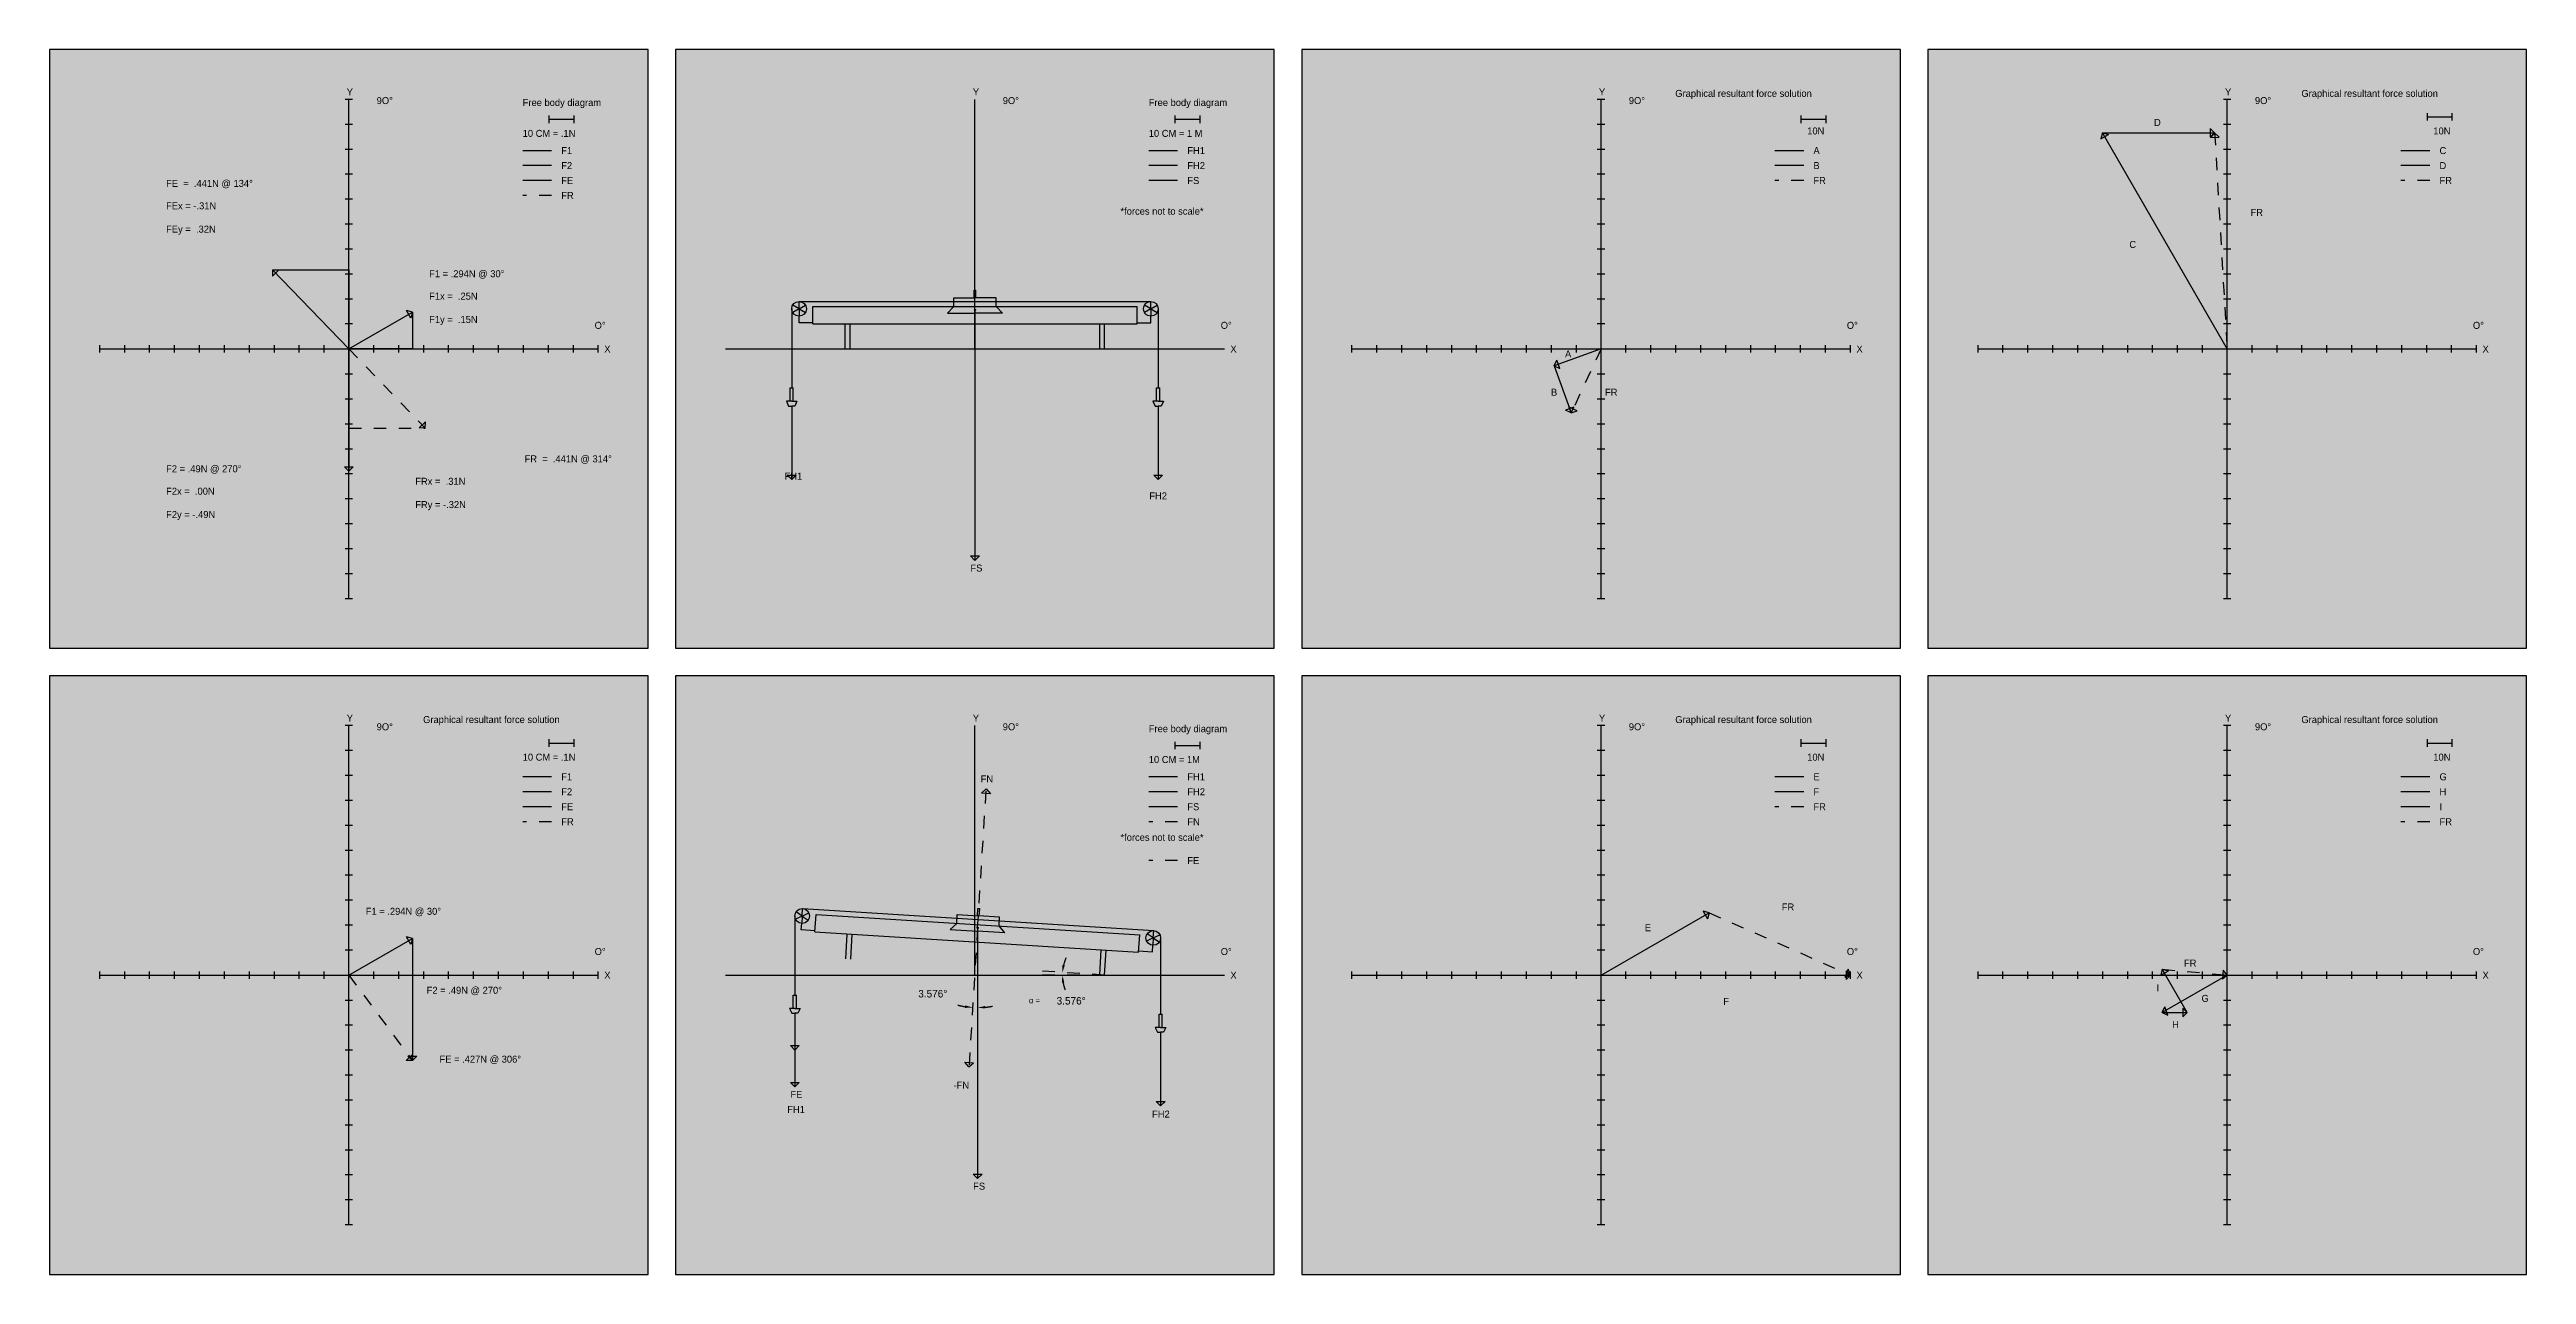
# Model space of a CAD drawing. Header units: centimetres. Extents: x -120 to 1626, y -371 to 120.
# Drawn here: x 633 to 1626, y -371 to 120 of the extents above; entities that cross this region are included whole.
import ezdxf

# ---------------------------------------------------------------- set-up
doc = ezdxf.new("R2010")
doc.units = ezdxf.units.CM
doc.header["$LTSCALE"] = 5
doc.linetypes.add('JIS_02_1.0', pattern=[2, 1, -1])
doc.layers.get('0').update_dxf_attribs({"color": 251})
for name, color, linetype in [('BACKGROUND', 250, 'Continuous'), ('F1', 7, 'Continuous'), ('F2', 7, 'Continuous'), ('FE', 7, 'Continuous'), ('FR', 7, 'JIS_02_1.0'), ('Z- Angle', 7, 'JIS_02_1.0'), ('Z-FE', 7, 'JIS_02_1.0'), ('Z-FH1', 7, 'Continuous'), ('Z-FH2', 7, 'Continuous'), ('Z-FS', 7, 'Continuous')]:
    doc.layers.add(name, color=color, linetype=linetype)
doc.dimstyles.get("Standard").update_dxf_attribs({"dimtxt": 0.18, "dimasz": 0.18, "dimexe": 0.18, "dimexo": 0.0625, "dimgap": 0.09, "dimtad": 0, "dimtih": 1, "dimtoh": 1, "dimdec": 4, "dimzin": 0, "dimdsep": 46, "dimtxsty": 'Standard', "dimcen": 0.09, "dimadec": 0, "dimazin": 0, "dimtfac": 1, "dimtdec": 4, "dimtofl": 0, "dimtmove": 0, "dimatfit": 3, "dimfxl": 1, "dimtolj": 1, "dimtzin": 0, "dimarcsym": 0})

# ---------------------------------------------------------------- blocks, each defined once
blk = doc.blocks.new('*D1')
at = {"layer": 'Z- Angle', "color": 0, "lineweight": -2, "transparency": 16777216}
for start, end in [(156.10503, 166.26452), (190.15948, 200.31897)]:
    blk.add_arc((1056, -251), 16.94, start, end, dxfattribs=at)
at = {"layer": 'Z- Angle', "color": 0, "transparency": 16777216}
for points in [[(1040.04, -247.05), (1039.05, -246.9), (1039.09, -249.94)], [(1038.83, -254.03), (1039.82, -253.94), (1039.06, -251)]]:
    blk.add_solid(points, dxfattribs=at)
at = {"layer": 'Z- Angle', "color": 0, "transparency": 16777216, "insert": (1042.57, -261.32), "char_height": 3, "attachment_point": 5}
blk.add_mtext('\\A1;3.576°', dxfattribs=at)
blk = doc.blocks.new('*D2')
at = {"layer": 'Z- Angle', "color": 0, "lineweight": -2, "transparency": 16777216}
for start, end in [(255.65339, 261.03869), (275.38531, 280.77061)]:
    blk.add_arc((1005.08, -232.11), 31.93, start, end, dxfattribs=at)
at = {"layer": 'Z- Angle', "color": 0, "transparency": 16777216}
for points in [[(1000.16, -263.16), (1000.05, -264.15), (1003.09, -263.98)], [(1008.1, -264.4), (1008.05, -263.4), (1005.08, -264.04)]]:
    blk.add_solid(points, dxfattribs=at)
at = {"layer": 'Z- Angle', "color": 0, "transparency": 16777216, "insert": (987.09, -258.49), "char_height": 3, "attachment_point": 5}
blk.add_mtext('\\A1;3.576°', dxfattribs=at)

msp = doc.modelspace()

# ---------------------------------------------------------------- hatches: boundary and pattern name
at = {"layer": 'BACKGROUND'}
h = msp.add_hatch(color=256, dxfattribs=at)
h.dxf.hatch_style = 1
h.paths.add_polyline_path([(873, 120), (633, 120), (633, -120), (873, -120)])
h = msp.add_hatch(color=256, dxfattribs=at)
h.dxf.hatch_style = 1
h.paths.add_polyline_path([(1124, 120), (884, 120), (884, -120), (1124, -120)])
h = msp.add_hatch(color=256, dxfattribs=at)
h.dxf.hatch_style = 1
h.paths.add_polyline_path([(1375, 120), (1135, 120), (1135, -120), (1375, -120)])
h = msp.add_hatch(color=256, dxfattribs=at)
h.dxf.hatch_style = 1
h.paths.add_polyline_path([(1626, 120), (1386, 120), (1386, -120), (1626, -120)])
h = msp.add_hatch(color=256, dxfattribs=at)
h.dxf.hatch_style = 1
h.paths.add_polyline_path([(873, -131), (633, -131), (633, -371), (873, -371)])
h = msp.add_hatch(color=256, dxfattribs=at)
h.dxf.hatch_style = 1
h.paths.add_polyline_path([(1124, -131), (884, -131), (884, -371), (1124, -371)])
h = msp.add_hatch(color=256, dxfattribs=at)
h.dxf.hatch_style = 1
h.paths.add_polyline_path([(1375, -131), (1135, -131), (1135, -371), (1375, -371)])
h = msp.add_hatch(color=256, dxfattribs=at)
h.dxf.hatch_style = 1
h.paths.add_polyline_path([(1626, -131), (1386, -131), (1386, -371), (1626, -371)])

# ---------------------------------------------------------------- linework, layer by layer
for p, q in [((754.5, 100), (751.5, 100)), ((753, -100), (753, 100)), ((1004, 0), (1004, 100)), ((1256.5, 100), (1253.5, 100)), ((1255, -100), (1255, 100)), ((1507.5, 100), (1504.5, 100)), ((1506, -100), (1506, 100)), ((754.5, 90), (751.5, 90)), ((833.26001, 90.55447), (833.26001, 93.55447)), ((833.26001, 92.05447), (843.26001, 92.05447)), ((843.26001, 90.55447), (843.26001, 93.55447)), ((1084.26001, 90.55447), (1084.26001, 93.55447)), ((1084.26001, 92.05447), (1094.26001, 92.05447)), ((1094.26001, 90.55447), (1094.26001, 93.55447)), ((1256.5, 90), (1253.5, 90)), ((1335.26001, 90.55447), (1335.26001, 93.55447)), ((1335.26001, 92.05447), (1345.26001, 92.05447)), ((1345.26001, 90.55447), (1345.26001, 93.55447)), ((1507.5, 90), (1504.5, 90)), ((1586.26001, 91.51648), (1586.26001, 94.51648)), ((1586.26001, 93.01648), (1596.26001, 93.01648)), ((1596.26001, 91.51648), (1596.26001, 94.51648)), ((754.5, 80), (751.5, 80)), ((1256.5, 80), (1253.5, 80)), ((1507.5, 80), (1504.5, 80)), ((754.5, 70), (751.5, 70)), ((1256.5, 70), (1253.5, 70)), ((1507.5, 70), (1504.5, 70)), ((754.5, 60), (751.5, 60)), ((1256.5, 60), (1253.5, 60)), ((1507.5, 60), (1504.5, 60)), ((754.5, 50), (751.5, 50)), ((1256.5, 50), (1253.5, 50)), ((1507.5, 50), (1504.5, 50)), ((754.5, 40), (751.5, 40)), ((1256.5, 40), (1253.5, 40)), ((1507.5, 40), (1504.5, 40)), ((754.5, 30), (751.5, 30)), ((1256.5, 30), (1253.5, 30)), ((1507.5, 30), (1504.5, 30)), ((754.5, 20), (751.5, 20)), ((995.5, 20.5237), (1004, 20.5237)), ((995.5, 17), (995.5, 20.5237)), ((1003.65, 20.5237), (1003.65, 23.5237)), ((1003.65, 23.5237), (1004.35, 23.5237)), ((1012.5, 20.5237), (1004, 20.5237)), ((1004.35, 20.5237), (1004.35, 23.5237)), ((1012.5, 17), (1012.5, 20.5237)), ((1256.5, 20), (1253.5, 20)), ((1507.5, 20), (1504.5, 20)), ((754.5, 10), (751.5, 10)), ((930.54141, 16.07466), (930.54141, -15.60153)), ((933.49046, 16.07466), (930.93651, 17.54918)), ((933.49046, 16.07466), (930.93651, 14.60013)), ((933.49046, 16.07466), (933.49046, 19.0237)), ((933.49046, 19.0237), (1074.50954, 19.0237)), ((933.49046, 16.07466), (936.0444, 17.54918)), ((933.49046, 16.07466), (936.0444, 14.60013)), ((933.49046, 16.07466), (933.49046, 13.12561)), ((933.49046, 10.5), (933.49046, 13.12561)), ((939, 10.5), (933.49046, 10.5)), ((939, 17), (1069, 17)), ((939, 10), (939, 17)), ((939, 10), (1069, 10)), ((952, 0), (952, 10)), ((954, 0), (954, 10)), ((993.01709, 14.34975), (995.5, 17)), ((993.01709, 14.34975), (1004, 14.34975)), ((1014.98291, 14.34975), (1004, 14.34975)), ((1014.98291, 14.34975), (1012.5, 17)), ((1054, 0), (1054, 10)), ((1056, 0), (1056, 10)), ((1069, 10), (1069, 17)), ((1069, 10.5), (1074.50954, 10.5)), ((1074.50954, 16.07466), (1071.9556, 17.54918)), ((1074.50954, 16.07466), (1071.9556, 14.60013)), ((1074.50954, 16.07466), (1074.50954, 19.0237)), ((1074.50954, 16.07466), (1077.06349, 17.54918)), ((1074.50954, 16.07466), (1077.06349, 14.60013)), ((1074.50954, 16.07466), (1074.50954, 13.12561)), ((1074.50954, 10.5), (1074.50954, 13.12561)), ((1077.45859, 16.07466), (1077.45859, -15.60153)), ((1256.5, 10), (1253.5, 10)), ((1507.5, 10), (1504.5, 10)), ((653, 1.5), (653, -1.5)), ((653, 0), (853, 0)), ((663, 1.5), (663, -1.5)), ((673, 1.5), (673, -1.5)), ((683, 1.5), (683, -1.5)), ((693, 1.5), (693, -1.5)), ((703, 1.5), (703, -1.5)), ((713, 1.5), (713, -1.5)), ((723, 1.5), (723, -1.5)), ((733, 1.5), (733, -1.5)), ((743, 1.5), (743, -1.5)), ((763, -1.5), (763, 1.5)), ((773, -1.5), (773, 1.5)), ((783, -1.5), (783, 1.5)), ((793, -1.5), (793, 1.5)), ((803, -1.5), (803, 1.5)), ((813, -1.5), (813, 1.5)), ((823, -1.5), (823, 1.5)), ((833, -1.5), (833, 1.5)), ((843, -1.5), (843, 1.5)), ((853, -1.5), (853, 1.5)), ((904, 0), (1104, 0)), ((1155, 1.5), (1155, -1.5)), ((1155, 0), (1355, 0)), ((1165, 1.5), (1165, -1.5)), ((1175, 1.5), (1175, -1.5)), ((1185, 1.5), (1185, -1.5)), ((1195, 1.5), (1195, -1.5)), ((1205, 1.5), (1205, -1.5)), ((1215, 1.5), (1215, -1.5)), ((1225, 1.5), (1225, -1.5)), ((1235, 1.5), (1235, -1.5)), ((1245, 1.5), (1245, -1.5)), ((1265, -1.5), (1265, 1.5)), ((1275, -1.5), (1275, 1.5)), ((1285, -1.5), (1285, 1.5)), ((1295, -1.5), (1295, 1.5)), ((1305, -1.5), (1305, 1.5)), ((1315, -1.5), (1315, 1.5)), ((1325, -1.5), (1325, 1.5)), ((1335, -1.5), (1335, 1.5)), ((1345, -1.5), (1345, 1.5)), ((1355, -1.5), (1355, 1.5)), ((1406, 1.5), (1406, -1.5)), ((1406, 0), (1606, 0)), ((1416, 1.5), (1416, -1.5)), ((1426, 1.5), (1426, -1.5)), ((1436, 1.5), (1436, -1.5)), ((1446, 1.5), (1446, -1.5)), ((1456, 1.5), (1456, -1.5)), ((1466, 1.5), (1466, -1.5)), ((1476, 1.5), (1476, -1.5)), ((1486, 1.5), (1486, -1.5)), ((1496, 1.5), (1496, -1.5)), ((1516, -1.5), (1516, 1.5)), ((1526, -1.5), (1526, 1.5)), ((1536, -1.5), (1536, 1.5)), ((1546, -1.5), (1546, 1.5)), ((1556, -1.5), (1556, 1.5)), ((1566, -1.5), (1566, 1.5)), ((1576, -1.5), (1576, 1.5)), ((1586, -1.5), (1586, 1.5)), ((1596, -1.5), (1596, 1.5)), ((1606, -1.5), (1606, 1.5)), ((751.5, -10), (754.5, -10)), ((929.91141, -21.00153), (929.91141, -15.60153)), ((929.91141, -15.60153), (931.17141, -15.60153)), ((931.17141, -21.00153), (931.17141, -15.60153)), ((1076.82859, -21.00153), (1076.82859, -15.60153)), ((1076.82859, -15.60153), (1078.08859, -15.60153)), ((1078.08859, -21.00153), (1078.08859, -15.60153)), ((1253.5, -10), (1256.5, -10)), ((1504.5, -10), (1507.5, -10)), ((751.5, -20), (754.5, -20)), ((930.54141, -21.00153), (928.42592, -21.00153)), ((928.42592, -21.00153), (929.31655, -22.89541)), ((929.31655, -22.89541), (930.54141, -22.89541)), ((930.54141, -21.00153), (932.65691, -21.00153)), ((931.76628, -22.89541), (930.54141, -22.89541)), ((932.65691, -21.00153), (931.76628, -22.89541)), ((1077.45859, -21.00153), (1075.34309, -21.00153)), ((1075.34309, -21.00153), (1076.23372, -22.89541)), ((1076.23372, -22.89541), (1077.45859, -22.89541)), ((1077.45859, -21.00153), (1079.57408, -21.00153)), ((1078.68345, -22.89541), (1077.45859, -22.89541)), ((1079.57408, -21.00153), (1078.68345, -22.89541)), ((1253.5, -20), (1256.5, -20)), ((1504.5, -20), (1507.5, -20)), ((751.5, -30), (754.5, -30)), ((1253.5, -30), (1256.5, -30)), ((1504.5, -30), (1507.5, -30)), ((751.5, -40), (754.5, -40)), ((1253.5, -40), (1256.5, -40)), ((1504.5, -40), (1507.5, -40)), ((751.5, -50), (754.5, -50)), ((1253.5, -50), (1256.5, -50)), ((1504.5, -50), (1507.5, -50)), ((751.5, -60), (754.5, -60)), ((1253.5, -60), (1256.5, -60)), ((1504.5, -60), (1507.5, -60)), ((751.5, -70), (754.5, -70)), ((1253.5, -70), (1256.5, -70)), ((1504.5, -70), (1507.5, -70)), ((751.5, -80), (754.5, -80)), ((1253.5, -80), (1256.5, -80)), ((1504.5, -80), (1507.5, -80)), ((751.5, -90), (754.5, -90)), ((1253.5, -90), (1256.5, -90)), ((1504.5, -90), (1507.5, -90)), ((751.5, -100), (754.5, -100)), ((1253.5, -100), (1256.5, -100)), ((1504.5, -100), (1507.5, -100)), ((754.5, -151), (751.5, -151)), ((753, -351), (753, -151)), ((833.26001, -159.48352), (833.26001, -156.48352)), ((833.26001, -157.98352), (843.26001, -157.98352)), ((843.26001, -159.48352), (843.26001, -156.48352)), ((1004, -251), (1004, -151)), ((1084.26001, -160.44553), (1084.26001, -157.44553)), ((1094.26001, -160.44553), (1094.26001, -157.44553)), ((1256.5, -151), (1253.5, -151)), ((1255, -351), (1255, -151)), ((1335.26001, -159.48352), (1335.26001, -156.48352)), ((1335.26001, -157.98352), (1345.26001, -157.98352)), ((1345.26001, -159.48352), (1345.26001, -156.48352)), ((1507.5, -151), (1504.5, -151)), ((1506, -351), (1506, -151)), ((1586.26001, -159.48352), (1586.26001, -156.48352)), ((1586.26001, -157.98352), (1596.26001, -157.98352)), ((1596.26001, -159.48352), (1596.26001, -156.48352)), ((754.5, -161), (751.5, -161)), ((1084.26001, -158.94553), (1094.26001, -158.94553)), ((1256.5, -161), (1253.5, -161)), ((1507.5, -161), (1504.5, -161)), ((754.5, -171), (751.5, -171)), ((1256.5, -171), (1253.5, -171)), ((1507.5, -171), (1504.5, -171)), ((754.5, -181), (751.5, -181)), ((1256.5, -181), (1253.5, -181)), ((1507.5, -181), (1504.5, -181)), ((754.5, -191), (751.5, -191)), ((1256.5, -191), (1253.5, -191)), ((1507.5, -191), (1504.5, -191)), ((754.5, -201), (751.5, -201)), ((1256.5, -201), (1253.5, -201)), ((1507.5, -201), (1504.5, -201)), ((754.5, -211), (751.5, -211)), ((1256.5, -211), (1253.5, -211)), ((1507.5, -211), (1504.5, -211)), ((754.5, -221), (751.5, -221)), ((931.78256, -227.31542), (931.78256, -258.9916)), ((934.7316, -227.31542), (932.09066, -228.62778)), ((934.7316, -227.31542), (932.2746, -225.68447)), ((934.7316, -227.31542), (934.54767, -230.25872)), ((934.7316, -227.31542), (934.91554, -224.37212)), ((934.7316, -227.31542), (937.37255, -226.00307)), ((934.7316, -227.31542), (937.18861, -228.94637)), ((934.91554, -224.37212), (1075.66006, -233.16783)), ((939.85153, -233.72189), (940.28814, -226.73552)), ((940.28814, -226.73552), (1070.03502, -234.84394)), ((996.67813, -230.25957), (996.89791, -226.74273)), ((996.89791, -226.74273), (1005.38136, -227.27289)), ((1005.03204, -227.25106), (1005.21916, -224.2569)), ((1005.21916, -224.2569), (1005.9178, -224.30056)), ((1013.86481, -227.80306), (1005.38136, -227.27289)), ((1005.73068, -227.29472), (1005.9178, -224.30056)), ((1013.64503, -231.3199), (1013.86481, -227.80306)), ((1256.5, -221), (1253.5, -221)), ((1507.5, -221), (1504.5, -221)), ((754.5, -231), (751.5, -231)), ((934.3839, -232.87922), (934.54767, -230.25872)), ((939.88272, -233.22287), (934.3839, -232.87922)), ((939.85153, -233.72189), (1069.59841, -241.83031)), ((952.20249, -244.51326), (952.82622, -234.53273)), ((954.1986, -244.63801), (954.82232, -234.65748)), ((994.03475, -232.74979), (996.67813, -230.25957)), ((994.03475, -232.74979), (1004.99628, -233.43482)), ((1015.9578, -234.11985), (1004.99628, -233.43482)), ((1015.9578, -234.11985), (1013.64503, -231.3199)), ((1069.59841, -241.83031), (1070.03502, -234.84394)), ((1075.47612, -236.11113), (1072.83518, -237.42348)), ((1075.47612, -236.11113), (1073.01912, -234.48018)), ((1075.47612, -236.11113), (1075.29218, -239.05443)), ((1075.47612, -236.11113), (1075.66006, -233.16783)), ((1075.47612, -236.11113), (1078.11706, -234.79877)), ((1075.47612, -236.11113), (1077.93313, -237.74208)), ((1078.42516, -236.11113), (1078.42516, -266.60153)), ((1256.5, -231), (1253.5, -231)), ((1507.5, -231), (1504.5, -231)), ((754.5, -241), (751.5, -241)), ((1054.00389, -250.87526), (1054.62762, -240.89473)), ((1056, -251), (1056.62372, -241.01947)), ((1069.6296, -241.33129), (1075.12842, -241.67493)), ((1075.12842, -241.67493), (1075.29218, -239.05443)), ((1256.5, -241), (1253.5, -241)), ((1507.5, -241), (1504.5, -241)), ((653, -249.5), (653, -252.5)), ((653, -251), (853, -251)), ((663, -249.5), (663, -252.5)), ((673, -249.5), (673, -252.5)), ((683, -249.5), (683, -252.5)), ((693, -249.5), (693, -252.5)), ((703, -249.5), (703, -252.5)), ((713, -249.5), (713, -252.5)), ((723, -249.5), (723, -252.5)), ((733, -249.5), (733, -252.5)), ((743, -249.5), (743, -252.5)), ((763, -252.5), (763, -249.5)), ((773, -252.5), (773, -249.5)), ((783, -252.5), (783, -249.5)), ((793, -252.5), (793, -249.5)), ((803, -252.5), (803, -249.5)), ((813, -252.5), (813, -249.5)), ((823, -252.5), (823, -249.5)), ((833, -252.5), (833, -249.5)), ((843, -252.5), (843, -249.5)), ((853, -252.5), (853, -249.5)), ((904, -251), (1104, -251)), ((1155, -249.5), (1155, -252.5)), ((1155, -251), (1355, -251)), ((1165, -249.5), (1165, -252.5)), ((1175, -249.5), (1175, -252.5)), ((1185, -249.5), (1185, -252.5)), ((1195, -249.5), (1195, -252.5)), ((1205, -249.5), (1205, -252.5)), ((1215, -249.5), (1215, -252.5)), ((1225, -249.5), (1225, -252.5)), ((1235, -249.5), (1235, -252.5)), ((1245, -249.5), (1245, -252.5)), ((1265, -252.5), (1265, -249.5)), ((1275, -252.5), (1275, -249.5)), ((1285, -252.5), (1285, -249.5)), ((1295, -252.5), (1295, -249.5)), ((1305, -252.5), (1305, -249.5)), ((1315, -252.5), (1315, -249.5)), ((1325, -252.5), (1325, -249.5)), ((1335, -252.5), (1335, -249.5)), ((1345, -252.5), (1345, -249.5)), ((1355, -252.5), (1355, -249.5)), ((1406, -249.5), (1406, -252.5)), ((1406, -251), (1606, -251)), ((1416, -249.5), (1416, -252.5)), ((1426, -249.5), (1426, -252.5)), ((1436, -249.5), (1436, -252.5)), ((1446, -249.5), (1446, -252.5)), ((1456, -249.5), (1456, -252.5)), ((1466, -249.5), (1466, -252.5)), ((1476, -249.5), (1476, -252.5)), ((1486, -249.5), (1486, -252.5)), ((1496, -249.5), (1496, -252.5)), ((1516, -252.5), (1516, -249.5)), ((1526, -252.5), (1526, -249.5)), ((1536, -252.5), (1536, -249.5)), ((1546, -252.5), (1546, -249.5)), ((1556, -252.5), (1556, -249.5)), ((1566, -252.5), (1566, -249.5)), ((1576, -252.5), (1576, -249.5)), ((1586, -252.5), (1586, -249.5)), ((1596, -252.5), (1596, -249.5)), ((1606, -252.5), (1606, -249.5)), ((751.5, -261), (754.5, -261)), ((931.78256, -264.3916), (929.66707, -264.3916)), ((929.66707, -264.3916), (930.5577, -266.28548)), ((930.5577, -266.28548), (931.78256, -266.28548)), ((931.15256, -264.3916), (931.15256, -258.9916)), ((931.15256, -258.9916), (932.41256, -258.9916)), ((931.78256, -264.3916), (933.89806, -264.3916)), ((933.00743, -266.28548), (931.78256, -266.28548)), ((932.41256, -264.3916), (932.41256, -258.9916)), ((933.89806, -264.3916), (933.00743, -266.28548)), ((1077.79516, -272.00153), (1077.79516, -266.60153)), ((1077.79516, -266.60153), (1079.05516, -266.60153)), ((1079.05516, -272.00153), (1079.05516, -266.60153)), ((1253.5, -261), (1256.5, -261)), ((1504.5, -261), (1507.5, -261)), ((751.5, -271), (754.5, -271)), ((1078.42516, -272.00153), (1076.30967, -272.00153)), ((1076.30967, -272.00153), (1077.2003, -273.89541)), ((1077.2003, -273.89541), (1078.42516, -273.89541)), ((1078.42516, -272.00153), (1080.54066, -272.00153)), ((1079.65003, -273.89541), (1078.42516, -273.89541)), ((1080.54066, -272.00153), (1079.65003, -273.89541)), ((1253.5, -271), (1256.5, -271)), ((1504.5, -271), (1507.5, -271)), ((751.5, -281), (754.5, -281)), ((1253.5, -281), (1256.5, -281)), ((1504.5, -281), (1507.5, -281)), ((751.5, -291), (754.5, -291)), ((1253.5, -291), (1256.5, -291)), ((1504.5, -291), (1507.5, -291)), ((751.5, -301), (754.5, -301)), ((1253.5, -301), (1256.5, -301)), ((1504.5, -301), (1507.5, -301)), ((751.5, -311), (754.5, -311)), ((1253.5, -311), (1256.5, -311)), ((1504.5, -311), (1507.5, -311)), ((751.5, -321), (754.5, -321)), ((1253.5, -321), (1256.5, -321)), ((1504.5, -321), (1507.5, -321)), ((751.5, -331), (754.5, -331)), ((1253.5, -331), (1256.5, -331)), ((1504.5, -331), (1507.5, -331)), ((751.5, -341), (754.5, -341)), ((1253.5, -341), (1256.5, -341)), ((1504.5, -341), (1507.5, -341)), ((751.5, -351), (754.5, -351)), ((1253.5, -351), (1256.5, -351)), ((1504.5, -351), (1507.5, -351))]:
    msp.add_line(p, q)
for centre, radius in [((933.49046, 16.07466), 2.94904), ((1004, 15.67488), 0.25949), ((1074.50954, 16.07466), 2.94904), ((934.7316, -227.31542), 2.94904), ((1005.07893, -232.11228), 0.25949), ((1075.47612, -236.11113), 2.94904)]:
    msp.add_circle(centre, radius)
for points in [[(633, -120), (873, -120), (873, 120), (633, 120)], [(884, -120), (1124, -120), (1124, 120), (884, 120)], [(1135, -120), (1375, -120), (1375, 120), (1135, 120)], [(1386, -120), (1626, -120), (1626, 120), (1386, 120)], [(633, -371), (873, -371), (873, -131), (633, -131)], [(884, -371), (1124, -371), (1124, -131), (884, -131)], [(1135, -371), (1375, -371), (1375, -131), (1135, -131)], [(1386, -371), (1626, -371), (1626, -131), (1386, -131)]]:
    msp.add_lwpolyline(points, close=True, dxfattribs=at)
at = {"layer": 'F1'}
for p, q in [((834.25939, 79.46425), (822.69953, 79.46425)), ((1336.25939, 79.46425), (1324.69953, 79.46425)), ((1456, 86.60254), (1455.35295, 84.18773)), ((1455.35295, 84.18773), (1458.41481, 85.95549)), ((1506, 0), (1456, 86.60254)), ((1456, 86.60254), (1458.41481, 85.95549)), ((1587.25939, 79.46425), (1575.69953, 79.46425)), ((753, 0), (778.46115, 14.7)), ((778.46115, 14.7), (776.04633, 15.34705)), ((777.8141, 12.28519), (776.04633, 15.34705)), ((778.46115, 14.7), (777.8141, 12.28519)), ((778.46115, 14.7), (778.46115, 0)), ((778.46115, 0), (753, 0)), ((1255, 0), (1236.20615, -6.8404)), ((1236.20615, -6.8404), (1237.26269, -4.57463)), ((1236.20615, -6.8404), (1238.47192, -7.89695)), ((1238.47192, -7.89695), (1237.26269, -4.57463)), ((834.25939, -171.53575), (822.69953, -171.53575)), ((1336.25939, -171.53575), (1324.69953, -171.53575)), ((1587.25939, -171.53575), (1575.69953, -171.53575)), ((1255, -251), (1298.30127, -226)), ((1298.30127, -226), (1295.88646, -225.35295)), ((1295.88646, -225.35295), (1297.65422, -228.41481)), ((1298.30127, -226), (1297.65422, -228.41481)), ((753, -251), (778.46115, -236.3)), ((778.46115, -236.3), (776.04633, -235.65295)), ((777.8141, -238.71481), (776.04633, -235.65295)), ((778.46115, -236.3), (777.8141, -238.71481)), ((1506, -251), (1480.01924, -266)), ((1480.01822, -266.00281), (1481.07476, -263.73704)), ((1480.01822, -266.00281), (1482.28398, -267.05935)), ((1482.28398, -267.05935), (1481.07476, -263.73704))]:
    msp.add_line(p, q, dxfattribs=at)
at = {"layer": 'F2'}
for p, q in [((1456, 86.60254), (1501, 86.60254)), ((1501, 86.60254), (1499.23223, 88.37031)), ((1499.23223, 88.37031), (1499.23223, 84.83477)), ((1501, 86.60254), (1499.23223, 84.83477)), ((834.25939, 73.46425), (822.69953, 73.46425)), ((1336.25939, 73.46425), (1324.69953, 73.46425)), ((1587.25939, 73.46425), (1575.69953, 73.46425)), ((753, 0), (753, -49)), ((1236.20615, -6.8404), (1243.04655, -25.63426)), ((1244.1031, -23.36849), (1240.78078, -24.57771)), ((1243.04655, -25.63426), (1240.78078, -24.57771)), ((1243.04655, -25.63426), (1244.1031, -23.36849)), ((753, -49), (751.23223, -47.23223)), ((751.23223, -47.23223), (754.76777, -47.23223)), ((753, -49), (754.76777, -47.23223)), ((834.25939, -177.53575), (822.69953, -177.53575)), ((1336.25939, -177.53575), (1324.69953, -177.53575)), ((1587.25939, -177.53575), (1575.69953, -177.53575)), ((778.46115, -236.3), (778.46115, -285.3)), ((1255, -251), (1355, -251)), ((1355, -251), (1353.23223, -249.23223)), ((1353.23223, -249.23223), (1353.23223, -252.76777)), ((1355, -251), (1353.23223, -252.76777)), ((1480.01822, -266.00281), (1490.01822, -266.00281)), ((1490.01822, -266.00281), (1488.25045, -264.23504)), ((1488.25045, -264.23504), (1488.25045, -267.77058)), ((1490.01822, -266.00281), (1488.25045, -267.77058)), ((778.46115, -285.3), (776.69338, -283.53223)), ((776.69338, -283.53223), (780.22891, -283.53223)), ((778.46115, -285.3), (780.22891, -283.53223))]:
    msp.add_line(p, q, dxfattribs=at)
at = {"layer": 'FE'}
for p, q in [((834.25939, 67.46425), (822.69953, 67.46425)), ((722.36557, 31.72289), (722.32193, 29.22327)), ((724.86519, 31.67925), (722.32193, 29.22327)), ((722.36557, 31.72289), (724.86519, 31.67925)), ((753, 0), (722.36557, 31.72289)), ((722.36557, 31.72289), (753, 31.72289)), ((753, 31.72289), (753, 0)), ((834.25939, -183.53575), (822.69953, -183.53575)), ((1587.25939, -183.53575), (1575.69953, -183.53575)), ((1480.01822, -248.6823), (1479.37117, -251.09712)), ((1479.37117, -251.09712), (1482.43303, -249.32935)), ((1490.01822, -266.00281), (1480.01822, -248.6823)), ((1480.01822, -248.6823), (1482.43303, -249.32935))]:
    msp.add_line(p, q, dxfattribs=at)
at = {"layer": 'FR'}
for p, q in [((1501, 86.60254), (1499.33692, 84.73594)), ((1499.33692, 84.73594), (1502.8666, 84.93946)), ((1501, 86.60254), (1502.8666, 84.93946)), ((1501, 86.60254), (1506, 0)), ((1255, 0), (1243.04655, -25.63426)), ((1243.04655, -25.63426), (1242.1915, -23.28502)), ((1245.39578, -24.7792), (1242.1915, -23.28502)), ((1243.04655, -25.63426), (1245.39578, -24.7792)), ((1298.30127, -226), (1355, -251)), ((1354.09553, -248.66935), (1352.66935, -251.90447)), ((1355, -251), (1352.66935, -251.90447)), ((1355, -251), (1354.09553, -248.66935)), ((1480.01822, -248.6823), (1506, -251)), ((1504.39638, -249.08209), (1504.08209, -252.60362)), ((1506, -251), (1504.08209, -252.60362)), ((1506, -251), (1504.39638, -249.08209))]:
    msp.add_line(p, q, dxfattribs=at)
at = {"layer": 'FR', "linetype": 'JIS_02_1.0'}
for p, q in [((834.25939, 61.46425), (822.69953, 61.46425)), ((1336.25939, 67.46425), (1324.69953, 67.46425)), ((1587.25939, 67.46425), (1575.69953, 67.46425)), ((753, 0), (783.63443, -31.72289)), ((753, 0), (753, -31.72289)), ((781.13481, -31.67925), (783.67807, -29.22327)), ((783.63443, -31.72289), (783.67807, -29.22327)), ((753, -31.72289), (783.63443, -31.72289)), ((783.63443, -31.72289), (781.13481, -31.67925)), ((1336.25939, -183.53575), (1324.69953, -183.53575)), ((834.25939, -189.53575), (822.69953, -189.53575)), ((1085.25939, -189.53575), (1073.69953, -189.53575)), ((1587.25939, -189.53575), (1575.69953, -189.53575)), ((753, -251), (778.46115, -285.3)), ((775.96153, -285.25637), (778.50478, -282.80038)), ((778.46115, -285.3), (775.96153, -285.25637)), ((778.46115, -285.3), (778.50478, -282.80038))]:
    msp.add_line(p, q, dxfattribs=at)
at = {"layer": 'Z- Angle'}
for p, q in [((1005.07893, -232.11228), (1008.56028, -176.40548)), ((1008.56028, -176.40548), (1006.68569, -178.05955)), ((1010.21434, -178.28007), (1006.68569, -178.05955)), ((1008.56028, -176.40548), (1010.21434, -178.28007)), ((1005.07893, -232.11228), (1001.59758, -287.81907)), ((1056, -251), (1029.42927, -249.33949)), ((1056, -251), (1029.42927, -251)), ((1001.59758, -287.81907), (999.94351, -285.94449)), ((999.94351, -285.94449), (1003.47216, -286.16501)), ((1001.59758, -287.81907), (1003.47216, -286.16501))]:
    msp.add_line(p, q, dxfattribs=at)
at = {"layer": 'Z-FE', "linetype": 'JIS_02_1.0'}
msp.add_line((1085.25939, -205.12806), (1073.69953, -205.12806), dxfattribs=at)
at = {"layer": 'Z-FE'}
for p, q in [((931.78256, -266.28548), (931.78256, -281.03548)), ((931.78256, -281.03548), (930.01479, -279.26772)), ((930.01479, -279.26772), (933.55033, -279.26772)), ((931.78256, -281.03548), (933.55033, -279.26772))]:
    msp.add_line(p, q, dxfattribs=at)
at = {"layer": 'Z-FH1'}
for p, q in [((1085.25939, 79.46425), (1073.69953, 79.46425)), ((930.54141, -22.89541), (930.54141, -52.39541)), ((930.54141, -52.39541), (928.77365, -50.62764)), ((928.77365, -50.62764), (932.30918, -50.62764)), ((930.54141, -52.39541), (932.30918, -50.62764)), ((1085.25939, -171.53575), (1073.69953, -171.53575)), ((931.78256, -266.28548), (931.78256, -295.78548)), ((931.78256, -295.78548), (930.01479, -294.01772)), ((930.01479, -294.01772), (933.55033, -294.01772)), ((931.78256, -295.78548), (933.55033, -294.01772))]:
    msp.add_line(p, q, dxfattribs=at)
at = {"layer": 'Z-FH2'}
for p, q in [((1085.25939, 73.46425), (1073.69953, 73.46425)), ((1077.45859, -22.89541), (1077.45859, -52.39541)), ((1077.45859, -52.39541), (1075.69082, -50.62764)), ((1075.69082, -50.62764), (1079.22635, -50.62764)), ((1077.45859, -52.39541), (1079.22635, -50.62764)), ((1085.25939, -177.53575), (1073.69953, -177.53575)), ((1078.42516, -273.89541), (1078.42516, -303.39541)), ((1078.42516, -303.39541), (1076.6574, -301.62764)), ((1076.6574, -301.62764), (1080.19293, -301.62764)), ((1078.42516, -303.39541), (1080.19293, -301.62764))]:
    msp.add_line(p, q, dxfattribs=at)
at = {"layer": 'Z-FS'}
for p, q in [((1085.25939, 67.46425), (1073.69953, 67.46425)), ((1004, 15.67488), (1004, -84.76979)), ((1004, -84.76979), (1002.23223, -83.00203)), ((1002.23223, -83.00203), (1005.76777, -83.00203)), ((1004, -84.76979), (1005.76777, -83.00203)), ((1085.25939, -183.53575), (1073.69953, -183.53575)), ((1005.07893, -232.11228), (1005.07893, -332.55694)), ((1005.07893, -332.55694), (1003.31116, -330.78918)), ((1003.31116, -330.78918), (1006.84669, -330.78918)), ((1005.07893, -332.55694), (1006.84669, -330.78918))]:
    msp.add_line(p, q, dxfattribs=at)

# ---------------------------------------------------------------- texts
for s, height, p in [('Y', 2.80006, (752.15139, 101.59393)), ('9O%%D', 2.800057, (764.14501, 98.13719)), ('Free body diagram', 2.800057, (822.69053, 97.36578)), ('Y', 2.80006, (1003.15139, 101.59393)), ('9O%%D', 2.800057, (1015.14501, 98.13719)), ('Free body diagram', 2.800057, (1073.69053, 97.36578)), ('Y', 2.80006, (1254.15139, 101.59393)), ('9O%%D', 2.800057, (1266.14501, 98.13719)), ('Graphical resultant force solution', 2.800057, (1284.76155, 101.01987)), ('Y', 2.80006, (1505.15139, 101.59393)), ('9O%%D', 2.800057, (1517.14501, 98.13719)), ('Graphical resultant force solution', 2.800057, (1535.76155, 101.01987)), ('10 CM = .1N', 2.800057, (822.69053, 85.00251)), ('10 CM = 1 M', 2.800057, (1073.69053, 85.00251)), ('10N', 2.800057, (1337.65765, 85.96452)), ('10N', 2.800057, (1588.65765, 85.96452)), ('*forces not to scale*', 2.800057, (1062.34645, 53.80265)), ('O%%D', 2.800057, (851.53558, 8.05382)), ('O%%D', 2.800057, (1102.53558, 8.05382)), ('O%%D', 2.800057, (1353.53558, 8.05382)), ('O%%D', 2.800057, (1604.53558, 8.05382)), ('X', 2.80006, (855.40384, -1.45321)), ('X', 2.80006, (1106.40384, -1.45321)), ('X', 2.80006, (1357.40384, -1.45321)), ('X', 2.80006, (1608.40384, -1.45321)), ('Y', 2.80006, (752.15139, -149.40607)), ('Graphical resultant force solution', 2.800057, (782.76155, -149.98013)), ('Y', 2.80006, (1003.15139, -149.40607)), ('Y', 2.80006, (1254.15139, -149.40607)), ('Graphical resultant force solution', 2.800057, (1284.76155, -149.98013)), ('Y', 2.80006, (1505.15139, -149.40607)), ('Graphical resultant force solution', 2.800057, (1535.76155, -149.98013)), ('9O%%D', 2.800057, (764.14501, -152.86281)), ('9O%%D', 2.800057, (1015.14501, -152.86281)), ('Free body diagram', 2.800057, (1073.69053, -153.63422)), ('9O%%D', 2.800057, (1266.14501, -152.86281)), ('9O%%D', 2.800057, (1517.14501, -152.86281)), ('10 CM = .1N', 2.800057, (822.69053, -165.03548)), ('10 CM = 1M', 2.800057, (1073.69053, -165.99749)), ('10N', 2.800057, (1337.65765, -165.03548)), ('10N', 2.800057, (1588.65765, -165.03548)), ('*forces not to scale*', 2.800057, (1062.34645, -197.19735)), ('O%%D', 2.800057, (851.53558, -242.94618)), ('O%%D', 2.800057, (1102.53558, -242.94618)), ('O%%D', 2.800057, (1353.53558, -242.94618)), ('O%%D', 2.800057, (1604.53558, -242.94618)), ('X', 2.80006, (855.40384, -252.45321)), ('X', 2.80006, (1106.40384, -252.45321)), ('X', 2.80006, (1357.40384, -252.45321)), ('X', 2.80006, (1608.40384, -252.45321))]:
    msp.add_text(s, height=height).set_placement(p)
at = {"layer": 'F1', "attachment_point": 1}
for s, width, insert, char_height in [('F1', 47.1481411, (838.14716, 80.88987), 2.800057), ('A', 47.1481411, (1340.14716, 80.88987), 2.80006), ('C', 47.1481411, (1591.14716, 80.88987), 2.80006), ('C', 47.1481411, (1466.81202, 43.26158), 2.80006), ('F1 = .294N @ 30%%D', 43.2792123, (785.18101, 31.53243), 2.800057), ('F1x =  .25N\\P\\PF1y =  .15N', 43.2792123, (785.18101, 22.53243), 2.800057), ('A', 47.1481411, (1240.55799, -0.61417), 2.80006), ('F1', 47.1481411, (838.14716, -170.11013), 2.800057), ('E', 47.1481411, (1340.14716, -170.11013), 2.80006), ('G', 47.1481411, (1591.14716, -170.11013), 2.80006), ('F1 = .294N @ 30%%D', 43.2792123, (759.77053, -224.03986), 2.800057), ('E', 47.1481411, (1272.55971, -230.62459), 2.80006), ('G', 47.1481411, (1495.73614, -258.93601), 2.80006)]:
    msp.add_mtext_dynamic_manual_height_columns(s, width=width, gutter_width=0.53091, heights=[0], dxfattribs=dict(at, insert=insert, char_height=char_height))
at = {"layer": 'F2', "attachment_point": 1}
for s, insert, char_height in [('D', (1476.70066, 92.17855), 2.80006), ('F2', (838.14716, 74.88987), 2.800057), ('B', (1340.14716, 74.88987), 2.80006), ('D', (1591.14716, 74.88987), 2.80006), ('B', (1234.93246, -15.95356), 2.80006), ('F2 = .49N @ 270%%D', (679.74735, -46.64339), 2.800057), ('F2x =  .00N\\P\\PF2y = -.49N', (679.74735, -55.64339), 2.800057), ('F2', (838.14716, -176.11013), 2.800057), ('F', (1340.14716, -176.11013), 2.80006), ('H', (1591.14716, -176.11013), 2.80006), ('F2 = .49N @ 270%%D', (784.19559, -255.69566), 2.800057), ('F', (1304.01024, -260.12588), 2.80006), ('H', (1483.93385, -269.37274), 2.80006)]:
    msp.add_mtext_dynamic_manual_height_columns(s, width=47.1481411, gutter_width=0.53091, heights=[0], dxfattribs=dict(at, insert=insert, char_height=char_height))
at = {"layer": 'FE', "attachment_point": 1}
for s, width, insert, char_height in [('FE  =  .441N @ 134%%D', 48.2006362, (679.74735, 67.75655), 2.800057), ('FE', 47.1481411, (838.14716, 68.88987), 2.800057), ('FEx = -.31N\\P\\PFEy =  .32N', 48.2006362, (679.74735, 58.75655), 2.800057), ('FE', 47.1481411, (838.14716, -182.11013), 2.800057), ('I', 47.1481411, (1591.14716, -182.11013), 2.80006), ('I', 47.1481411, (1477.65576, -254.68408), 2.80006)]:
    msp.add_mtext_dynamic_manual_height_columns(s, width=width, gutter_width=0.53091, heights=[0], dxfattribs=dict(at, insert=insert, char_height=char_height))
at = {"layer": 'FR', "linetype": 'JIS_02_1.0', "char_height": 2.800057, "attachment_point": 1}
for s, width, gutter_width, heights, insert in [('FR', 47.1481411, 0.53091, [0], (838.14716, 62.88987)), ('FR', 47.1481411, 0.53091, [0], (1340.14716, 68.88987)), ('FR', 47.1481411, 0.53091, [0], (1591.14716, 68.88987)), ('FR', 47.1481411, 0.53091, [0], (1515.3827, 56.10497)), ('FR', 47.1481411, 0.53091, [0], (1256.59416, -15.96199)), ('FRx =  .31N\\P\\PFRy = -.32N', 43.2792123, 0.53091, [14.10698], (779.63563, -51.67122)), ('FN', 47.1481411, 0.53091, [0], (1006.29694, -170.9678)), ('FR', 47.1481411, 0.53091, [0], (838.14716, -188.11013)), ('FN', 47.1481411, 0.53091, [0], (1089.14716, -188.11013)), ('FR', 47.1481411, 0.53091, [0], (1340.14716, -182.11013)), ('FR', 47.1481411, 0.53091, [0], (1591.14716, -188.11013)), ('FR', 47.1481411, 0.53091, [0], (1327.46978, -222.2898)), ('FR', 47.1481411, 0.53091, [0], (1488.69733, -244.77586)), ('{\\Fgreekc|c0;\\H0.83333x;α =}', 47.1481411, 0.53091, [0], (1025.62588, -259.99185)), ('FE = .427N @ 306%%D', 68.9986305, 10.90067, [13.47743], (789.34744, -283.30712)), ('-FN', 47.1481411, 0.53091, [0], (995.39337, -293.70173))]:
    msp.add_mtext_dynamic_manual_height_columns(s, width=width, gutter_width=gutter_width, heights=heights, dxfattribs=dict(at, insert=insert))
at = {"layer": 'FR', "linetype": 'JIS_02_1.0'}
note = msp.add_mtext_dynamic_manual_height_columns('FR  =  .441N @ ', width=43.2792123, gutter_width=0.53091, heights=[2.3558, 0], dxfattribs=dict(at, insert=(779.63563, -42.67122), char_height=2.800057, attachment_point=1))
for column, words in zip(note.columns.linked_columns, ['314%%D']):
    column.text = words
at = {"layer": 'Z-FE', "linetype": 'JIS_02_1.0', "insert": (1089.14716, -203.70244), "char_height": 2.800057, "attachment_point": 1}
msp.add_mtext_dynamic_manual_height_columns('FE', width=47.1481411, gutter_width=0.53091, heights=[0], dxfattribs=at)
at = {"layer": 'Z-FE', "insert": (930.01942, -297.39988), "char_height": 2.800057, "attachment_point": 1}
msp.add_mtext_dynamic_manual_height_columns('FE', width=47.1481411, gutter_width=0.53091, heights=[0], dxfattribs=at)
at = {"layer": 'Z-FH1', "char_height": 2.800057, "attachment_point": 1}
for insert in [(1089.14716, 80.88987), (927.67439, -49.61273), (1089.14716, -170.11013), (928.75331, -303.45334)]:
    msp.add_mtext_dynamic_manual_height_columns('FH1', width=47.1481411, gutter_width=0.53091, heights=[0], dxfattribs=dict(at, insert=insert))
at = {"layer": 'Z-FH2', "char_height": 2.800057, "attachment_point": 1}
for insert in [(1089.14716, 74.88987), (1073.91266, -57.52316), (1089.14716, -176.11013), (1074.99159, -305.31031)]:
    msp.add_mtext_dynamic_manual_height_columns('FH2', width=47.1481411, gutter_width=0.53091, heights=[0], dxfattribs=dict(at, insert=insert))
at = {"layer": 'Z-FS', "char_height": 2.800057, "attachment_point": 1}
for insert in [(1089.14716, 68.88987), (1002.20408, -86.43793), (1089.14716, -182.11013), (1003.28301, -334.22508)]:
    msp.add_mtext_dynamic_manual_height_columns('FS', width=47.1481411, gutter_width=0.53091, heights=[0], dxfattribs=dict(at, insert=insert))

# ---------------------------------------------------------------- dimensions: what is measured, and where the dimension line sits
at = {"layer": 'Z- Angle'}
for base, line1, line2, picture, middle in [((1004.4147, -264.03496), ((1005.07893, -232.11228), (1001.59758, -287.81907)), ((1005.07893, -232.11228), (1005.07893, -332.55694)), '*D2', (987.08515, -258.48884)), ((1039.07357, -250.29531), ((1056, -251), (1029.42927, -251)), ((1056, -251), (1029.42927, -249.33949)), '*D1', (1042.56873, -261.3248))]:
    dim = msp.add_angular_dim_2l(base=base, line1=line1, line2=line2, dimstyle='Standard', override={"dimtxt": 3, "dimasz": 3, "dimadec": 3}, dxfattribs=at)
    dim.commit()
    dim.dimension.update_dxf_attribs({"geometry": picture, "text_midpoint": middle, "dimtype": 162})

doc.saveas('drawing.dxf')
